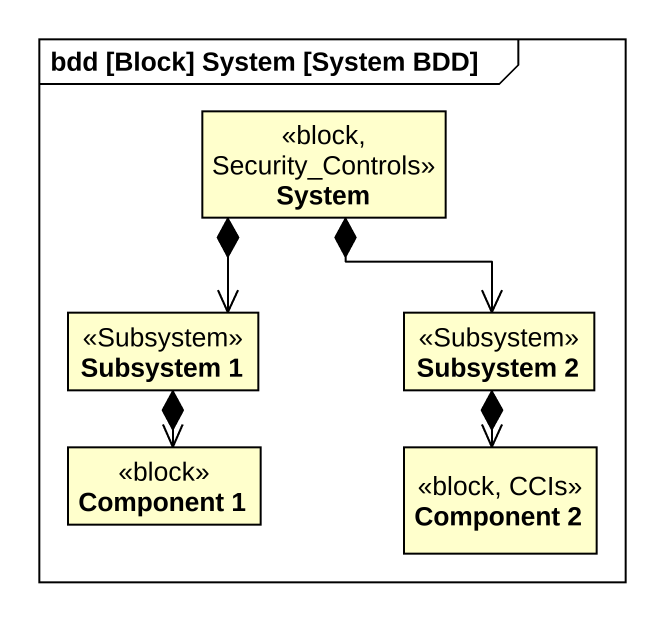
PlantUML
@startuml
mainframe bdd [Block] System [System BDD]
hide circle
hide empty members
class System <<block, Security_Controls>>
class "Subsystem 1" as Subsystem_1 <<Subsystem>>
class "Subsystem 2" as Subsystem_2 <<Subsystem>>
class "Component 1" as Component_1 <<block>>
class "Component 2" as Component_2 <<block, CCIs>>
System *--> Subsystem_1
System *--> Subsystem_2
Subsystem_1 *--> Component_1
Subsystem_2 *--> Component_2
@enduml
